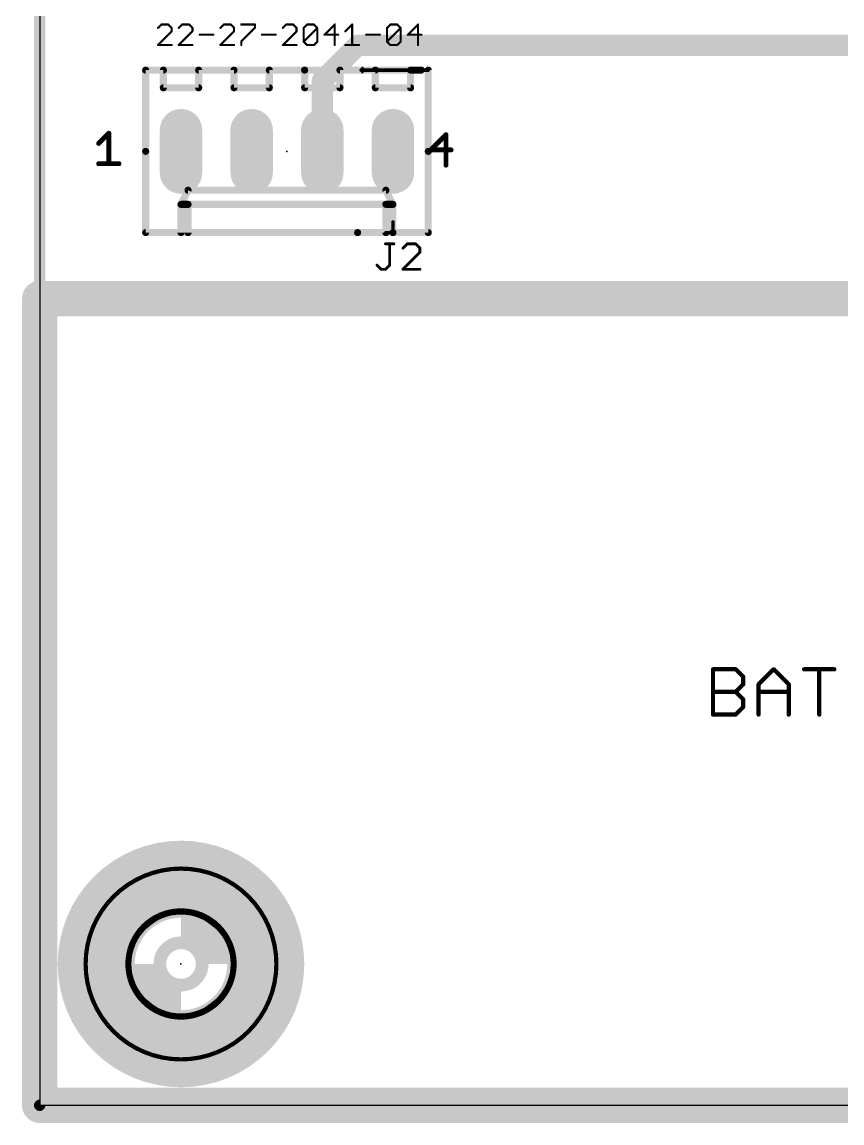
# Model space of a CAD drawing. Extents: x -1 to 106, y -1 to 75.
# Drawn here: x -0.64 to 28.84, y -0.64 to 38.94 of the extents above; entities that cross this region are included whole.
import ezdxf

# ---------------------------------------------------------------- set-up
doc = ezdxf.new("R2010")
doc.units = 0
for name, color, linetype in [('16', 174, 'CONTINUOUS'), ('17', 94, 'CONTINUOUS'), ('20', 178, 'CONTINUOUS'), ('21', 250, 'CONTINUOUS'), ('23', 178, 'CONTINUOUS'), ('25', 250, 'CONTINUOUS'), ('27', 250, 'CONTINUOUS'), ('39', 14, 'CONTINUOUS'), ('40', 174, 'CONTINUOUS'), ('41', 14, 'CONTINUOUS'), ('42', 174, 'CONTINUOUS'), ('43', 94, 'CONTINUOUS'), ('46', 134, 'CONTINUOUS'), ('48', 250, 'CONTINUOUS'), ('51', 250, 'CONTINUOUS')]:
    doc.layers.add(name, color=color, linetype=linetype)

# ---------------------------------------------------------------- blocks, each defined once
blk = doc.blocks.new('RECT')
blk.add_solid([(-0.5, -0.5), (0.5, -0.5), (-0.5, 0.5), (0.5, 0.5)])
blk = doc.blocks.new('LONGP100')
at = {"const_width": 1}
blk.add_lwpolyline([(-0.5, 0), (0.5, 0)], dxfattribs=at)
at = {"const_width": 0.5}
for points in [[(-0.5, 0.25, 1), (-0.5, -0.25)], [(0.5, -0.25, 1), (0.5, 0.25)]]:
    blk.add_lwpolyline(points, format="xyb", dxfattribs=at)

msp = doc.modelspace()

# ---------------------------------------------------------------- linework, layer by layer
at = {"layer": '16'}
for points, const_width in [([(0, 0), (0, 74.93)], 0.4064), ([(10.16, 36.83), (11.43, 38.1)], 0.762), ([(11.43, 38.1), (39.37, 38.1)], 0.762), ([(10.16, 34.29), (10.16, 36.83)], 0.762), ([(105.41, 0), (0, 0)], 0.4064)]:
    msp.add_lwpolyline(points, dxfattribs=dict(at, const_width=const_width))
for points, const_width in [([(11.43, 38.2905, 1), (11.43, 37.9095)], 0.381), ([(11.5647, 37.9653, 1), (11.2953, 38.2347)], 0.381), ([(10.3505, 36.83, 1), (9.9695, 36.83)], 0.381), ([(10.0253, 36.9647, 1), (10.2947, 36.6953)], 0.381), ([(9.9695, 34.29, 1), (10.3505, 34.29)], 0.381), ([(0, 0.1016, 1), (0, -0.1016)], 0.2032), ([(-0.1016, 0, 1), (0.1016, 0)], 0.2032)]:
    msp.add_lwpolyline(points, format="xyb", dxfattribs=dict(at, const_width=const_width))
at = {"layer": '20'}
for p, q in [((0, 75.24), (0, 0)), ((0, 0), (104.62, 0))]:
    msp.add_line(p, q, dxfattribs=at)
msp.add_circle((5.08, 5.08), 1.8, dxfattribs=at)
at = {"layer": '21'}
for points, const_width in [([(3.81, 34.29), (3.81, 37.211)], 0.254), ([(3.81, 37.211), (11.557, 37.211)], 0.254), ([(4.445, 37.211), (3.81, 37.211)], 0.254), ([(4.445, 36.576), (4.445, 37.211)], 0.254), ([(6.985, 37.211), (5.715, 37.211)], 0.254), ([(5.715, 37.211), (5.715, 36.576)], 0.254), ([(6.985, 36.576), (6.985, 37.211)], 0.254), ([(9.525, 37.211), (8.255, 37.211)], 0.254), ([(8.255, 37.211), (8.255, 36.576)], 0.254), ([(9.525, 36.576), (9.525, 37.211)], 0.254), ([(9.525, 37.211), (13.335, 37.211)], 0.254), ([(10.795, 37.211), (10.795, 36.576)], 0.254), ([(12.065, 37.211), (10.795, 37.211)], 0.254), ([(13.97, 37.211), (11.557, 37.211)], 0.127), ([(12.065, 36.576), (12.065, 37.211)], 0.254), ([(13.716, 37.211), (13.335, 37.211)], 0.254), ([(13.335, 37.211), (13.335, 36.576)], 0.254), ([(13.97, 34.29), (13.97, 37.211)], 0.254), ([(5.715, 36.576), (4.445, 36.576)], 0.254), ([(8.255, 36.576), (6.985, 36.576)], 0.254), ([(10.795, 36.576), (9.525, 36.576)], 0.254), ([(13.335, 36.576), (12.065, 36.576)], 0.254), ([(2.1214, 34.5758), (2.4858, 34.9401)], 0.1778), ([(2.4858, 34.9401), (2.4858, 33.847)], 0.1778), ([(14.606, 34.8893), (14.0594, 34.3428)], 0.1778), ([(14.606, 33.7962), (14.606, 34.8893)], 0.1778), ([(14.0594, 34.3428), (14.7882, 34.3428)], 0.1778), ([(3.81, 34.29), (3.81, 31.369)], 0.254), ([(13.97, 34.29), (13.97, 31.369)], 0.254), ([(2.1214, 33.847), (2.8502, 33.847)], 0.1778), ([(5.334, 32.893), (5.08, 32.385)], 0.254), ([(12.446, 32.893), (5.334, 32.893)], 0.254), ([(12.7, 32.385), (12.446, 32.893)], 0.254), ([(5.334, 32.385), (5.08, 32.385)], 0.254), ([(5.08, 32.385), (5.08, 31.369)], 0.254), ([(12.446, 32.385), (5.334, 32.385)], 0.254), ([(5.334, 31.369), (5.334, 32.385)], 0.254), ([(12.7, 32.385), (12.446, 32.385)], 0.254), ([(12.446, 31.369), (12.446, 32.385)], 0.254), ([(12.7, 32.385), (12.7, 31.369)], 0.254), ([(12.7, 31.75), (12.7, 31.369)], 0.127), ([(3.81, 31.369), (11.43, 31.369)], 0.254), ([(12.7, 31.369), (11.43, 31.369)], 0.254), ([(12.446, 31.369), (12.7, 31.369)], 0.127), ([(13.97, 31.369), (12.7, 31.369)], 0.254)]:
    msp.add_lwpolyline(points, dxfattribs=dict(at, const_width=const_width))
for points, const_width in [([(3.8735, 37.211, 1), (3.7465, 37.211)], 0.127), ([(3.81, 37.2745, 1), (3.81, 37.1475)], 0.127), ([(3.81, 37.2745, 1), (3.81, 37.1475)], 0.127), ([(4.5085, 37.211, 1), (4.3815, 37.211)], 0.127), ([(4.445, 37.1475, 1), (4.445, 37.2745)], 0.127), ([(5.715, 37.2745, 1), (5.715, 37.1475)], 0.127), ([(5.7785, 37.211, 1), (5.6515, 37.211)], 0.127), ([(7.0485, 37.211, 1), (6.9215, 37.211)], 0.127), ([(6.985, 37.1475, 1), (6.985, 37.2745)], 0.127), ([(8.255, 37.2745, 1), (8.255, 37.1475)], 0.127), ([(8.3185, 37.211, 1), (8.1915, 37.211)], 0.127), ([(9.5885, 37.211, 1), (9.4615, 37.211)], 0.127), ([(9.525, 37.2745, 1), (9.525, 37.1475)], 0.127), ([(9.525, 37.1475, 1), (9.525, 37.2745)], 0.127), ([(10.8585, 37.211, 1), (10.7315, 37.211)], 0.127), ([(10.795, 37.2745, 1), (10.795, 37.1475)], 0.127), ([(11.557, 37.2428, 1), (11.557, 37.1792)], 0.0635), ([(11.557, 37.1475, 1), (11.557, 37.2745)], 0.127), ([(12.1285, 37.211, 1), (12.0015, 37.211)], 0.127), ([(12.065, 37.1475, 1), (12.065, 37.2745)], 0.127), ([(13.335, 37.2745, 1), (13.335, 37.1475)], 0.127), ([(13.3985, 37.211, 1), (13.2715, 37.211)], 0.127), ([(13.335, 37.1475, 1), (13.335, 37.2745)], 0.127), ([(13.716, 37.1475, 1), (13.716, 37.2745)], 0.127), ([(14.0335, 37.211, 1), (13.9065, 37.211)], 0.127), ([(13.97, 37.1792, 1), (13.97, 37.2428)], 0.0635), ([(4.445, 36.6395, 1), (4.445, 36.5125)], 0.127), ([(4.3815, 36.576, 1), (4.5085, 36.576)], 0.127), ([(5.6515, 36.576, 1), (5.7785, 36.576)], 0.127), ([(5.715, 36.5125, 1), (5.715, 36.6395)], 0.127), ([(6.985, 36.6395, 1), (6.985, 36.5125)], 0.127), ([(6.9215, 36.576, 1), (7.0485, 36.576)], 0.127), ([(8.1915, 36.576, 1), (8.3185, 36.576)], 0.127), ([(8.255, 36.5125, 1), (8.255, 36.6395)], 0.127), ([(9.525, 36.6395, 1), (9.525, 36.5125)], 0.127), ([(9.4615, 36.576, 1), (9.5885, 36.576)], 0.127), ([(10.7315, 36.576, 1), (10.8585, 36.576)], 0.127), ([(10.795, 36.5125, 1), (10.795, 36.6395)], 0.127), ([(12.065, 36.6395, 1), (12.065, 36.5125)], 0.127), ([(12.0015, 36.576, 1), (12.1285, 36.576)], 0.127), ([(13.2715, 36.576, 1), (13.3985, 36.576)], 0.127), ([(13.335, 36.5125, 1), (13.335, 36.6395)], 0.127), ([(2.5302, 34.9401, 1), (2.4413, 34.9401)], 0.0889), ([(2.5172, 34.9087, 1), (2.4543, 34.9716)], 0.0889), ([(14.6504, 34.8893, 1), (14.5615, 34.8893)], 0.0889), ([(14.6374, 34.8579, 1), (14.5745, 34.9208)], 0.0889), ([(2.09, 34.6072, 1), (2.1528, 34.5443)], 0.0889), ([(14.0594, 34.3872, 1), (14.0594, 34.2983)], 0.0889), ([(14.7882, 34.2983, 1), (14.7882, 34.3872)], 0.0889), ([(3.8735, 34.29, 1), (3.7465, 34.29)], 0.127), ([(3.7465, 34.29, 1), (3.8735, 34.29)], 0.127), ([(14.0335, 34.29, 1), (13.9065, 34.29)], 0.127), ([(13.9065, 34.29, 1), (14.0335, 34.29)], 0.127), ([(14.028, 34.3742, 1), (14.0908, 34.3113)], 0.0889), ([(2.1214, 33.8914, 1), (2.1214, 33.8026)], 0.0889), ([(2.4413, 33.847, 1), (2.5302, 33.847)], 0.0889), ([(2.8502, 33.8026, 1), (2.8502, 33.8914)], 0.0889), ([(14.5615, 33.7962, 1), (14.6504, 33.7962)], 0.0889), ([(5.334, 32.9565, 1), (5.334, 32.8295)], 0.127), ([(5.3908, 32.8646, 1), (5.2772, 32.9214)], 0.127), ([(12.5028, 32.9214, 1), (12.3892, 32.8646)], 0.127), ([(12.446, 32.8295, 1), (12.446, 32.9565)], 0.127), ([(5.08, 32.4485, 1), (5.08, 32.3215)], 0.127), ([(5.1435, 32.385, 1), (5.0165, 32.385)], 0.127), ([(5.0232, 32.4134, 1), (5.1368, 32.3566)], 0.127), ([(5.334, 32.4485, 1), (5.334, 32.3215)], 0.127), ([(5.3975, 32.385, 1), (5.2705, 32.385)], 0.127), ([(5.334, 32.3215, 1), (5.334, 32.4485)], 0.127), ([(12.446, 32.4485, 1), (12.446, 32.3215)], 0.127), ([(12.5095, 32.385, 1), (12.3825, 32.385)], 0.127), ([(12.446, 32.3215, 1), (12.446, 32.4485)], 0.127), ([(12.7635, 32.385, 1), (12.6365, 32.385)], 0.127), ([(12.6432, 32.3566, 1), (12.7568, 32.4134)], 0.127), ([(12.7, 32.3215, 1), (12.7, 32.4485)], 0.127), ([(12.7318, 31.75, 1), (12.6683, 31.75)], 0.0635), ([(3.81, 31.4325, 1), (3.81, 31.3055)], 0.127), ([(3.7465, 31.369, 1), (3.8735, 31.369)], 0.127), ([(5.0165, 31.369, 1), (5.1435, 31.369)], 0.127), ([(5.2705, 31.369, 1), (5.3975, 31.369)], 0.127), ([(11.43, 31.4325, 1), (11.43, 31.3055)], 0.127), ([(11.43, 31.3055, 1), (11.43, 31.4325)], 0.127), ([(12.3825, 31.369, 1), (12.5095, 31.369)], 0.127), ([(12.446, 31.4007, 1), (12.446, 31.3373)], 0.0635), ([(12.7, 31.4325, 1), (12.7, 31.3055)], 0.127), ([(12.6365, 31.369, 1), (12.7635, 31.369)], 0.127), ([(12.7, 31.3055, 1), (12.7, 31.4325)], 0.127), ([(12.6683, 31.369, 1), (12.7318, 31.369)], 0.0635), ([(12.7, 31.3373, 1), (12.7, 31.4007)], 0.0635), ([(13.9065, 31.369, 1), (14.0335, 31.369)], 0.127), ([(13.97, 31.3055, 1), (13.97, 31.4325)], 0.127), ([(5.08, 1.651, 1), (5.08, 8.509, 1), (5.08, 1.651)], 0.1524), ([(5.08, 3.18, 1), (5.08, 6.98, 1), (5.08, 3.18)], 0.2032)]:
    msp.add_lwpolyline(points, format="xyb", dxfattribs=dict(at, const_width=const_width))
at = {"layer": '23'}
for p in [(8.89, 34.29), (5.08, 5.08)]:
    msp.add_point(p, dxfattribs=at)
at = {"layer": '25', "const_width": 0.1016}
for points in [[(12.4279, 30.9649), (12.733, 30.9649)], [(12.5805, 30.2022), (12.5805, 30.9649)], [(13.2109, 30.9649), (13.0584, 30.8124)], [(13.516, 30.9649), (13.2109, 30.9649)], [(13.6685, 30.8124), (13.516, 30.9649)], [(13.0584, 30.0497), (13.6685, 30.6598)], [(13.6685, 30.6598), (13.6685, 30.8124)], [(12.1229, 30.2022), (12.2754, 30.0497)], [(12.2754, 30.0497), (12.4279, 30.0497)], [(12.4279, 30.0497), (12.5805, 30.2022)], [(13.6685, 30.0497), (13.0584, 30.0497)]]:
    msp.add_lwpolyline(points, dxfattribs=at)
at = {"layer": '25', "const_width": 0.0508}
for points in [[(12.4279, 30.9903, 1), (12.4279, 30.9395)], [(12.6059, 30.9649, 1), (12.5551, 30.9649)], [(12.733, 30.9395, 1), (12.733, 30.9903)], [(13.2109, 30.9903, 1), (13.2109, 30.9395)], [(13.2289, 30.9469, 1), (13.1929, 30.9828)], [(13.5339, 30.9828, 1), (13.498, 30.9469)], [(13.516, 30.9395, 1), (13.516, 30.9903)], [(13.0404, 30.8303, 1), (13.0763, 30.7944)], [(13.6939, 30.8124, 1), (13.6431, 30.8124)], [(13.6431, 30.6598, 1), (13.6939, 30.6598)], [(13.6505, 30.7944, 1), (13.6865, 30.8303)], [(13.6865, 30.6419, 1), (13.6505, 30.6778)], [(12.1408, 30.2202, 1), (12.1049, 30.1843)], [(12.2754, 30.0751, 1), (12.2754, 30.0243)], [(12.2574, 30.0317, 1), (12.2934, 30.0677)], [(12.41, 30.0677, 1), (12.4459, 30.0317)], [(12.4279, 30.0243, 1), (12.4279, 30.0751)], [(12.5551, 30.2022, 1), (12.6059, 30.2022)], [(12.5984, 30.1843, 1), (12.5625, 30.2202)], [(13.0404, 30.0677, 1), (13.0763, 30.0317)], [(13.0584, 30.0751, 1), (13.0584, 30.0243)], [(13.6685, 30.0243, 1), (13.6685, 30.0751)]]:
    msp.add_lwpolyline(points, format="xyb", dxfattribs=at)
at = {"layer": '27', "const_width": 0.0762}
for points in [[(4.3747, 38.8514), (4.2518, 38.7286)], [(4.6204, 38.8514), (4.3747, 38.8514)], [(4.7433, 38.7286), (4.6204, 38.8514)], [(5.1231, 38.8514), (5.0002, 38.7286)], [(5.3688, 38.8514), (5.1231, 38.8514)], [(5.4917, 38.7286), (5.3688, 38.8514)], [(6.6199, 38.8514), (6.497, 38.7286)], [(6.8657, 38.8514), (6.6199, 38.8514)], [(6.9885, 38.7286), (6.8657, 38.8514)], [(7.2455, 38.8514), (7.7369, 38.8514)], [(7.7369, 38.8514), (7.7369, 38.7286)], [(8.8652, 38.8514), (8.7423, 38.7286)], [(9.1109, 38.8514), (8.8652, 38.8514)], [(9.2338, 38.7286), (9.1109, 38.8514)], [(9.4907, 38.7286), (9.6136, 38.8514)], [(9.6136, 38.8514), (9.8593, 38.8514)], [(9.8593, 38.8514), (9.9822, 38.7286)], [(10.6077, 38.8514), (10.2391, 38.4828)], [(10.6077, 38.1142), (10.6077, 38.8514)], [(10.9875, 38.6057), (11.2333, 38.8514)], [(11.2333, 38.8514), (11.2333, 38.1142)], [(12.4844, 38.7286), (12.6072, 38.8514)], [(12.6072, 38.8514), (12.853, 38.8514)], [(12.853, 38.8514), (12.9759, 38.7286)], [(13.6014, 38.8514), (13.2328, 38.4828)], [(13.6014, 38.1142), (13.6014, 38.8514)], [(4.2518, 38.1142), (4.7433, 38.6057)], [(4.7433, 38.6057), (4.7433, 38.7286)], [(5.0002, 38.1142), (5.4917, 38.6057)], [(5.4917, 38.6057), (5.4917, 38.7286)], [(5.7486, 38.4828), (6.2401, 38.4828)], [(6.497, 38.1142), (6.9885, 38.6057)], [(6.9885, 38.6057), (6.9885, 38.7286)], [(7.7369, 38.7286), (7.2455, 38.2371)], [(7.9939, 38.4828), (8.4854, 38.4828)], [(8.7423, 38.1142), (9.2338, 38.6057)], [(9.2338, 38.6057), (9.2338, 38.7286)], [(9.4907, 38.2371), (9.4907, 38.7286)], [(9.4907, 38.2371), (9.9822, 38.7286)], [(9.9822, 38.7286), (9.9822, 38.2371)], [(10.2391, 38.4828), (10.7306, 38.4828)], [(11.736, 38.4828), (12.2274, 38.4828)], [(12.4844, 38.2371), (12.4844, 38.7286)], [(12.4844, 38.2371), (12.9759, 38.7286)], [(12.9759, 38.7286), (12.9759, 38.2371)], [(13.2328, 38.4828), (13.7243, 38.4828)], [(4.7433, 38.1142), (4.2518, 38.1142)], [(5.4917, 38.1142), (5.0002, 38.1142)], [(6.9885, 38.1142), (6.497, 38.1142)], [(7.2455, 38.2371), (7.2455, 38.1142)], [(9.2338, 38.1142), (8.7423, 38.1142)], [(9.6136, 38.1142), (9.4907, 38.2371)], [(9.8593, 38.1142), (9.6136, 38.1142)], [(9.9822, 38.2371), (9.8593, 38.1142)], [(10.9875, 38.1142), (11.479, 38.1142)], [(12.6072, 38.1142), (12.4844, 38.2371)], [(12.853, 38.1142), (12.6072, 38.1142)], [(12.9759, 38.2371), (12.853, 38.1142)]]:
    msp.add_lwpolyline(points, dxfattribs=at)
at = {"layer": '27', "const_width": 0.0381}
for points in [[(4.3747, 38.8705, 1), (4.3747, 38.8324)], [(4.3881, 38.838, 1), (4.3612, 38.8649)], [(4.6339, 38.8649, 1), (4.6069, 38.838)], [(4.6204, 38.8324, 1), (4.6204, 38.8705)], [(5.1231, 38.8705, 1), (5.1231, 38.8324)], [(5.1366, 38.838, 1), (5.1096, 38.8649)], [(5.3823, 38.8649, 1), (5.3554, 38.838)], [(5.3688, 38.8324, 1), (5.3688, 38.8705)], [(6.6199, 38.8705, 1), (6.6199, 38.8324)], [(6.6334, 38.838, 1), (6.6064, 38.8649)], [(6.8791, 38.8649, 1), (6.8522, 38.838)], [(6.8657, 38.8324, 1), (6.8657, 38.8705)], [(7.2455, 38.8705, 1), (7.2455, 38.8324)], [(7.756, 38.8514, 1), (7.7179, 38.8514)], [(7.7369, 38.8324, 1), (7.7369, 38.8705)], [(8.8652, 38.8705, 1), (8.8652, 38.8324)], [(8.8786, 38.838, 1), (8.8517, 38.8649)], [(9.1244, 38.8649, 1), (9.0974, 38.838)], [(9.1109, 38.8324, 1), (9.1109, 38.8705)], [(9.6136, 38.8705, 1), (9.6136, 38.8324)], [(9.627, 38.838, 1), (9.6001, 38.8649)], [(9.8728, 38.8649, 1), (9.8458, 38.838)], [(9.8593, 38.8324, 1), (9.8593, 38.8705)], [(10.6268, 38.8514, 1), (10.5887, 38.8514)], [(10.6212, 38.838, 1), (10.5943, 38.8649)], [(11.2523, 38.8514, 1), (11.2142, 38.8514)], [(11.2467, 38.838, 1), (11.2198, 38.8649)], [(12.6072, 38.8705, 1), (12.6072, 38.8324)], [(12.6207, 38.838, 1), (12.5938, 38.8649)], [(12.8665, 38.8649, 1), (12.8395, 38.838)], [(12.853, 38.8324, 1), (12.853, 38.8705)], [(13.6204, 38.8514, 1), (13.5823, 38.8514)], [(13.6149, 38.838, 1), (13.5879, 38.8649)], [(4.2383, 38.742, 1), (4.2653, 38.7151)], [(4.7623, 38.7286, 1), (4.7242, 38.7286)], [(4.7242, 38.6057, 1), (4.7623, 38.6057)], [(4.7298, 38.7151, 1), (4.7568, 38.742)], [(4.7568, 38.5922, 1), (4.7298, 38.6192)], [(4.9867, 38.742, 1), (5.0137, 38.7151)], [(5.5107, 38.7286, 1), (5.4726, 38.7286)], [(5.4726, 38.6057, 1), (5.5107, 38.6057)], [(5.4782, 38.7151, 1), (5.5052, 38.742)], [(5.5052, 38.5922, 1), (5.4782, 38.6192)], [(5.7486, 38.5019, 1), (5.7486, 38.4638)], [(6.2401, 38.4638, 1), (6.2401, 38.5019)], [(6.4836, 38.742, 1), (6.5105, 38.7151)], [(7.0076, 38.7286, 1), (6.9695, 38.7286)], [(6.9695, 38.6057, 1), (7.0076, 38.6057)], [(6.9751, 38.7151, 1), (7.002, 38.742)], [(7.002, 38.5922, 1), (6.9751, 38.6192)], [(7.7179, 38.7286, 1), (7.756, 38.7286)], [(7.7504, 38.7151, 1), (7.7235, 38.742)], [(7.9939, 38.5019, 1), (7.9939, 38.4638)], [(8.4854, 38.4638, 1), (8.4854, 38.5019)], [(8.7288, 38.742, 1), (8.7558, 38.7151)], [(9.2528, 38.7286, 1), (9.2147, 38.7286)], [(9.2147, 38.6057, 1), (9.2528, 38.6057)], [(9.2203, 38.7151, 1), (9.2472, 38.742)], [(9.2472, 38.5922, 1), (9.2203, 38.6192)], [(9.4772, 38.742, 1), (9.5042, 38.7151)], [(9.5098, 38.7286, 1), (9.4717, 38.7286)], [(10.0012, 38.7286, 1), (9.9631, 38.7286)], [(9.9957, 38.7151, 1), (9.9687, 38.742)], [(9.9687, 38.7151, 1), (9.9957, 38.742)], [(10.2391, 38.5019, 1), (10.2391, 38.4638)], [(10.2257, 38.4963, 1), (10.2526, 38.4693)], [(10.7306, 38.4638, 1), (10.7306, 38.5019)], [(10.9741, 38.6192, 1), (11.001, 38.5922)], [(11.736, 38.5019, 1), (11.736, 38.4638)], [(12.2274, 38.4638, 1), (12.2274, 38.5019)], [(12.5034, 38.7286, 1), (12.4653, 38.7286)], [(12.4709, 38.742, 1), (12.4978, 38.7151)], [(12.9949, 38.7286, 1), (12.9568, 38.7286)], [(12.9893, 38.7151, 1), (12.9624, 38.742)], [(12.9624, 38.7151, 1), (12.9893, 38.742)], [(13.2328, 38.5019, 1), (13.2328, 38.4638)], [(13.2193, 38.4963, 1), (13.2463, 38.4693)], [(13.7243, 38.4638, 1), (13.7243, 38.5019)], [(4.2518, 38.1333, 1), (4.2518, 38.0952)], [(4.2383, 38.1277, 1), (4.2653, 38.1007)], [(4.7433, 38.0952, 1), (4.7433, 38.1333)], [(5.0002, 38.1333, 1), (5.0002, 38.0952)], [(4.9867, 38.1277, 1), (5.0137, 38.1007)], [(5.4917, 38.0952, 1), (5.4917, 38.1333)], [(6.497, 38.1333, 1), (6.497, 38.0952)], [(6.4836, 38.1277, 1), (6.5105, 38.1007)], [(6.9885, 38.0952, 1), (6.9885, 38.1333)], [(7.2645, 38.2371, 1), (7.2264, 38.2371)], [(7.2264, 38.1142, 1), (7.2645, 38.1142)], [(7.232, 38.2505, 1), (7.2589, 38.2236)], [(8.7423, 38.1333, 1), (8.7423, 38.0952)], [(8.7288, 38.1277, 1), (8.7558, 38.1007)], [(9.2338, 38.0952, 1), (9.2338, 38.1333)], [(9.5042, 38.2505, 1), (9.4772, 38.2236)], [(9.4772, 38.2505, 1), (9.5042, 38.2236)], [(9.4717, 38.2371, 1), (9.5098, 38.2371)], [(9.6136, 38.1333, 1), (9.6136, 38.0952)], [(9.6001, 38.1007, 1), (9.627, 38.1277)], [(9.8458, 38.1277, 1), (9.8728, 38.1007)], [(9.8593, 38.0952, 1), (9.8593, 38.1333)], [(9.9631, 38.2371, 1), (10.0012, 38.2371)], [(9.9957, 38.2236, 1), (9.9687, 38.2505)], [(10.5887, 38.1142, 1), (10.6268, 38.1142)], [(10.9875, 38.1333, 1), (10.9875, 38.0952)], [(11.2142, 38.1142, 1), (11.2523, 38.1142)], [(11.479, 38.0952, 1), (11.479, 38.1333)], [(12.4653, 38.2371, 1), (12.5034, 38.2371)], [(12.4978, 38.2505, 1), (12.4709, 38.2236)], [(12.4709, 38.2505, 1), (12.4978, 38.2236)], [(12.6072, 38.1333, 1), (12.6072, 38.0952)], [(12.5938, 38.1007, 1), (12.6207, 38.1277)], [(12.8395, 38.1277, 1), (12.8665, 38.1007)], [(12.853, 38.0952, 1), (12.853, 38.1333)], [(12.9568, 38.2371, 1), (12.9949, 38.2371)], [(12.9893, 38.2236, 1), (12.9624, 38.2505)], [(13.5823, 38.1142, 1), (13.6204, 38.1142)]]:
    msp.add_lwpolyline(points, format="xyb", dxfattribs=at)
at = {"layer": '39', "const_width": 2.7686}
msp.add_lwpolyline([(5.08, 2.032, 1), (5.08, 8.128, 1), (5.08, 2.032)], format="xyb", dxfattribs=at)
at = {"layer": '40', "const_width": 2.7686}
msp.add_lwpolyline([(5.08, 2.032, 1), (5.08, 8.128, 1), (5.08, 2.032)], format="xyb", dxfattribs=at)
at = {"layer": '41', "const_width": 2.032}
msp.add_lwpolyline([(5.08, 2.032, 1), (5.08, 8.128, 1), (5.08, 2.032)], format="xyb", dxfattribs=at)
at = {"layer": '42', "const_width": 2.032}
msp.add_lwpolyline([(5.08, 2.032, 1), (5.08, 8.128, 1), (5.08, 2.032)], format="xyb", dxfattribs=at)
at = {"layer": '43', "const_width": 2.032}
msp.add_lwpolyline([(5.08, 2.032, 1), (5.08, 8.128, 1), (5.08, 2.032)], format="xyb", dxfattribs=at)
at = {"layer": '46', "const_width": 0.4064}
for points in [[(0, 0), (0, 74.98)], [(105.41, 0), (0, 0)]]:
    msp.add_lwpolyline(points, dxfattribs=at)
at = {"layer": '46', "const_width": 0.2032}
for points in [[(0, 0.1016, 1), (0, -0.1016)], [(-0.1016, 0, 1), (0.1016, 0)]]:
    msp.add_lwpolyline(points, format="xyb", dxfattribs=at)
at = {"layer": '48'}
for points, const_width in [([(58, 29), (0, 29)], 1.27), ([(0, 29), (0, 0)], 1.27), ([(24.2062, 14.0462), (24.2062, 15.6732)], 0.1524), ([(24.2062, 15.6732), (25.0197, 15.6732)], 0.1524), ([(25.0197, 15.6732), (25.2909, 15.402)], 0.1524), ([(25.2909, 15.402), (25.2909, 15.1309)], 0.1524), ([(25.8434, 15.1309), (26.3857, 15.6732)], 0.1524), ([(26.3857, 15.6732), (26.928, 15.1309)], 0.1524), ([(27.4805, 15.6732), (28.5652, 15.6732)], 0.1524), ([(28.0228, 14.0462), (28.0228, 15.6732)], 0.1524), ([(25.2909, 15.1309), (25.0197, 14.8597)], 0.1524), ([(25.8434, 14.0462), (25.8434, 15.1309)], 0.1524), ([(26.928, 15.1309), (26.928, 14.0462)], 0.1524), ([(24.2062, 14.8597), (25.0197, 14.8597)], 0.1524), ([(25.0197, 14.8597), (25.2909, 14.5885)], 0.1524), ([(25.2909, 14.5885), (25.2909, 14.3174)], 0.1524), ([(25.8434, 14.8597), (26.928, 14.8597)], 0.1524), ([(25.2909, 14.3174), (25.0197, 14.0462)], 0.1524), ([(25.0197, 14.0462), (24.2062, 14.0462)], 0.1524), ([(0, 0), (58, 0)], 1.27)]:
    msp.add_lwpolyline(points, dxfattribs=dict(at, const_width=const_width))
for points, const_width in [([(0, 29.3175, 1), (0, 28.6825)], 0.635), ([(0.3175, 29, 1), (-0.3175, 29)], 0.635), ([(24.2443, 15.6732, 1), (24.1681, 15.6732)], 0.0762), ([(24.2062, 15.7113, 1), (24.2062, 15.6351)], 0.0762), ([(25.0466, 15.7001, 1), (24.9928, 15.6462)], 0.0762), ([(25.0197, 15.6351, 1), (25.0197, 15.7113)], 0.0762), ([(25.329, 15.402, 1), (25.2528, 15.402)], 0.0762), ([(25.2639, 15.3751, 1), (25.3178, 15.429)], 0.0762), ([(26.4126, 15.7001, 1), (26.3587, 15.6462)], 0.0762), ([(26.4126, 15.6462, 1), (26.3587, 15.7001)], 0.0762), ([(27.4805, 15.7113, 1), (27.4805, 15.6351)], 0.0762), ([(28.0609, 15.6732, 1), (27.9847, 15.6732)], 0.0762), ([(28.5652, 15.6351, 1), (28.5652, 15.7113)], 0.0762), ([(25.2528, 15.1309, 1), (25.329, 15.1309)], 0.0762), ([(25.3178, 15.1039, 1), (25.2639, 15.1578)], 0.0762), ([(25.8164, 15.1578, 1), (25.8703, 15.1039)], 0.0762), ([(25.8815, 15.1309, 1), (25.8053, 15.1309)], 0.0762), ([(26.9661, 15.1309, 1), (26.8899, 15.1309)], 0.0762), ([(26.9011, 15.1039, 1), (26.955, 15.1578)], 0.0762), ([(24.2062, 14.8978, 1), (24.2062, 14.8216)], 0.0762), ([(25.0466, 14.8866, 1), (24.9928, 14.8328)], 0.0762), ([(24.9928, 14.8866, 1), (25.0466, 14.8328)], 0.0762), ([(25.0197, 14.8216, 1), (25.0197, 14.8978)], 0.0762), ([(25.329, 14.5885, 1), (25.2528, 14.5885)], 0.0762), ([(25.2639, 14.5616, 1), (25.3178, 14.6155)], 0.0762), ([(25.8434, 14.8978, 1), (25.8434, 14.8216)], 0.0762), ([(26.928, 14.8216, 1), (26.928, 14.8978)], 0.0762), ([(25.2528, 14.3174, 1), (25.329, 14.3174)], 0.0762), ([(25.3178, 14.2904, 1), (25.2639, 14.3443)], 0.0762), ([(24.2062, 14.0843, 1), (24.2062, 14.0081)], 0.0762), ([(24.1681, 14.0462, 1), (24.2443, 14.0462)], 0.0762), ([(24.9928, 14.0731, 1), (25.0466, 14.0193)], 0.0762), ([(25.0197, 14.0081, 1), (25.0197, 14.0843)], 0.0762), ([(25.8053, 14.0462, 1), (25.8815, 14.0462)], 0.0762), ([(26.8899, 14.0462, 1), (26.9661, 14.0462)], 0.0762), ([(27.9847, 14.0462, 1), (28.0609, 14.0462)], 0.0762), ([(0, 0.3175, 1), (0, -0.3175)], 0.635), ([(-0.3175, 0, 1), (0.3175, 0)], 0.635)]:
    msp.add_lwpolyline(points, format="xyb", dxfattribs=dict(at, const_width=const_width))
at = {"layer": '51'}
for points, const_width in [([(7.239, 5.08, 0.4142), (5.08, 7.239)], 2.4892), ([(2.921, 5.08, 0.4142), (5.08, 2.921)], 2.4892), ([(5.08, 4.318, 1), (5.08, 5.842, 1), (5.08, 4.318)], 0.4572)]:
    msp.add_lwpolyline(points, format="xyb", dxfattribs=dict(at, const_width=const_width))

# ---------------------------------------------------------------- block references
at = {"layer": '17', "xscale": 1.524, "yscale": 1.524, "rotation": 270}
for p in [(5.08, 34.29), (5.08, 34.29), (7.62, 34.29), (7.62, 34.29), (10.16, 34.29), (10.16, 34.29), (12.7, 34.29), (12.7, 34.29)]:
    msp.add_blockref('LONGP100', p, dxfattribs=at)
at = {"layer": '51', "xscale": 0.508, "yscale": 0.508, "rotation": 180}
for p in [(5.08, 34.29), (7.62, 34.29), (10.16, 34.29), (12.7, 34.29)]:
    msp.add_blockref('RECT', p, dxfattribs=at)

doc.saveas('drawing.dxf')
